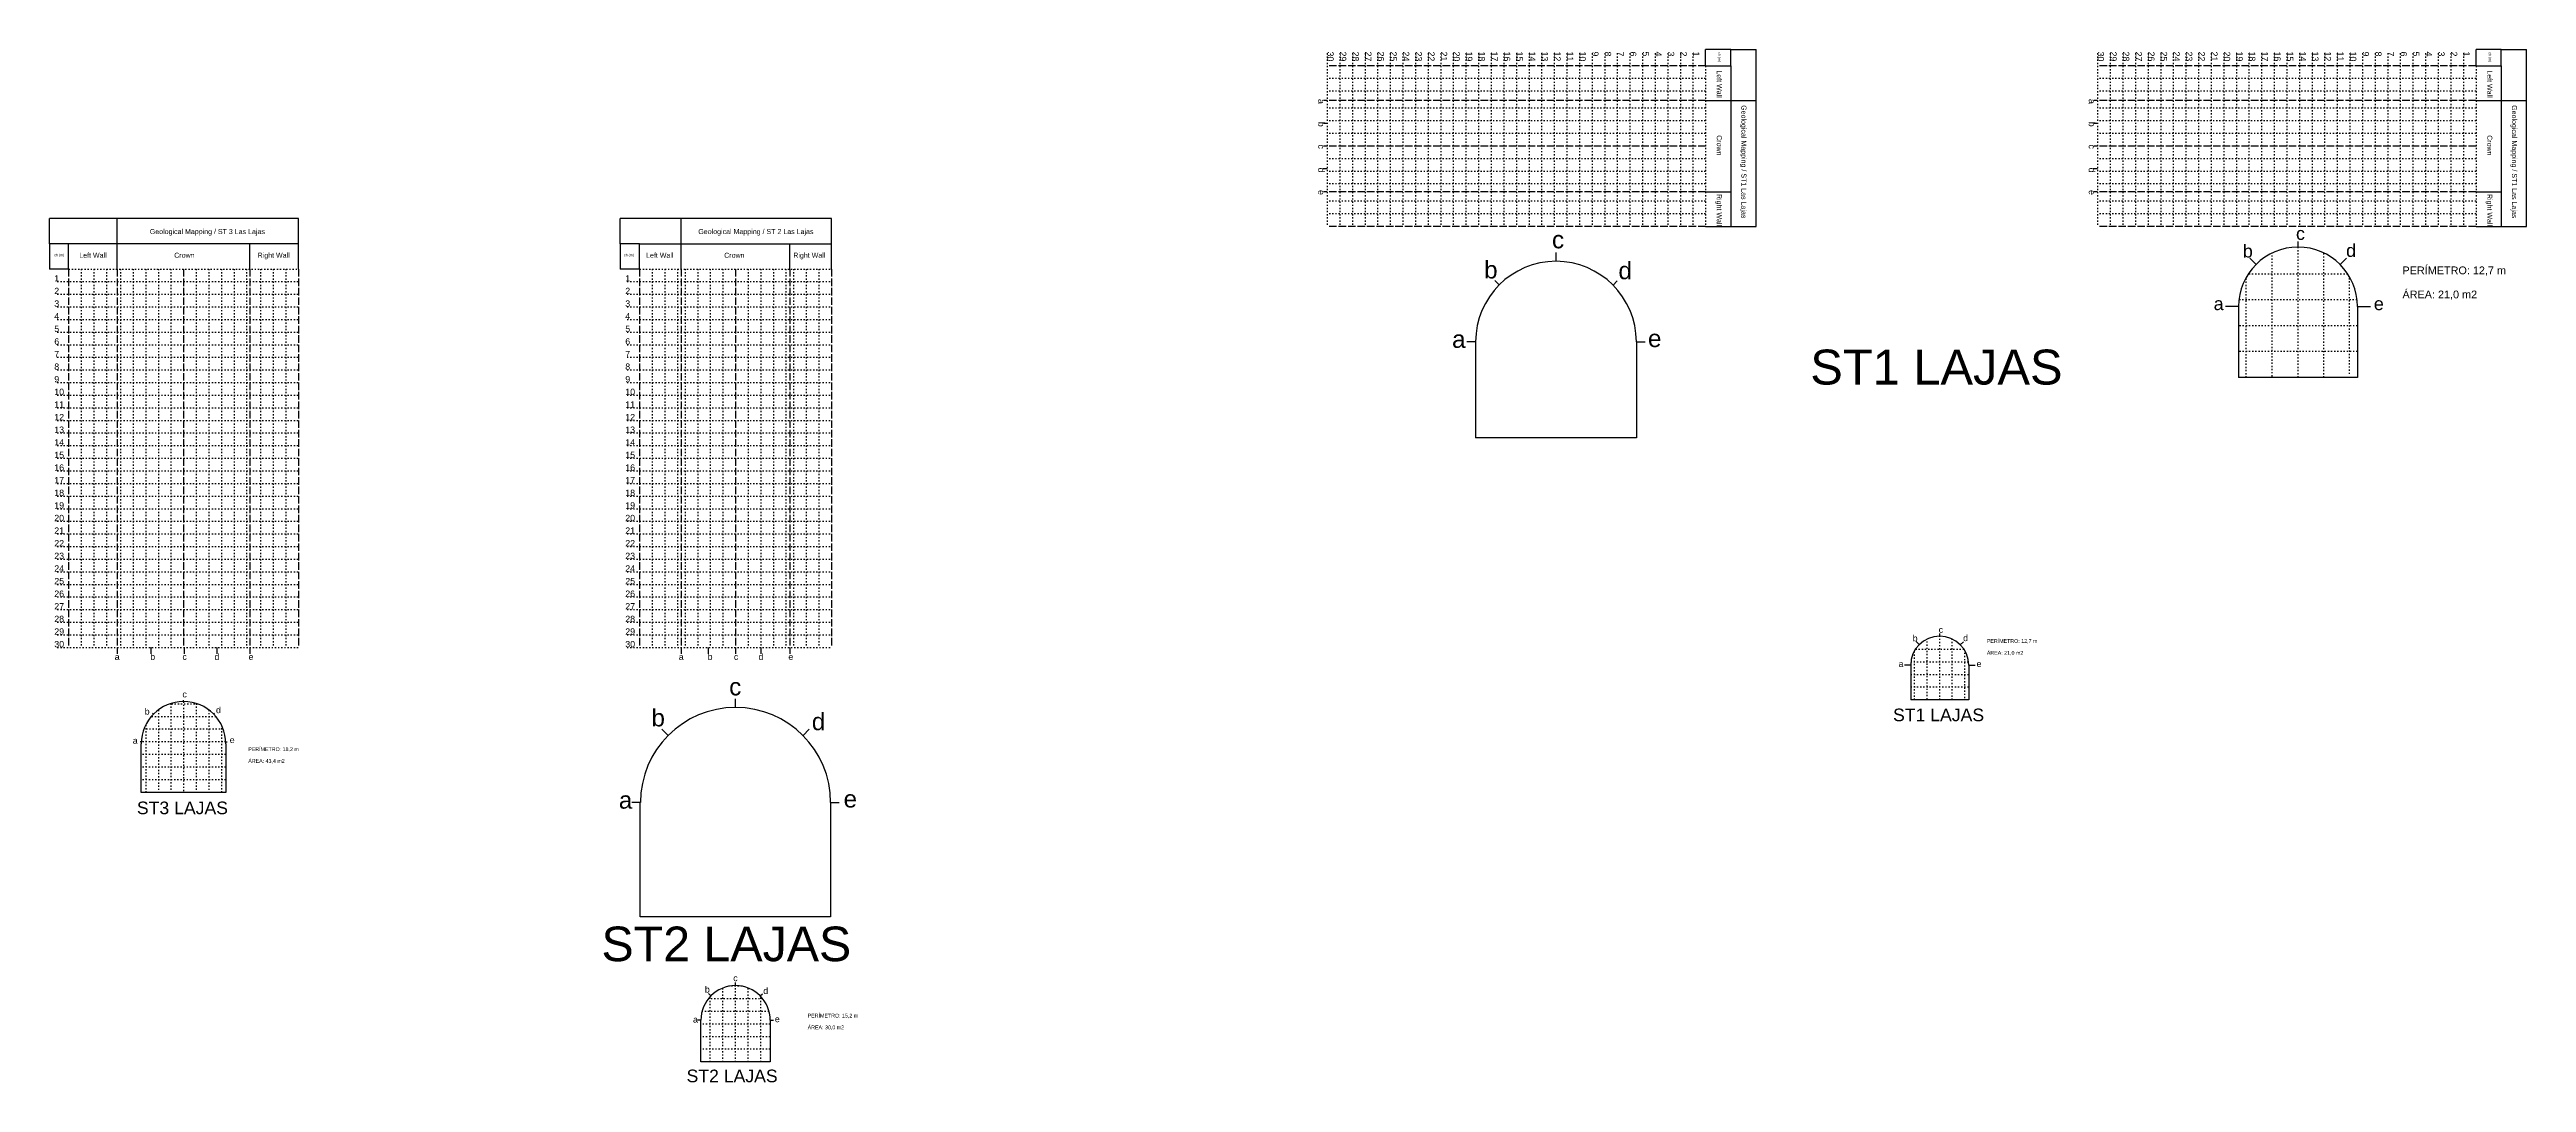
# Model space of a CAD drawing. Header units: millimetres. Extents: x 1328 to 4007, y 1259 to 3007.
# Drawn here: x 1911.5 to 2107.9, y 1439.1 to 1520.9 of the extents above; entities that cross this region are included whole.
import ezdxf

# ---------------------------------------------------------------- set-up
doc = ezdxf.new("R2010")
doc.units = ezdxf.units.MM
doc.linetypes.add('ACAD_ISO02W100', pattern=[15, 12, -3])
doc.linetypes.add('ACAD_ISO07W100', pattern=[3, 0, -3])
doc.styles.get("Standard").update_dxf_attribs({"font": 'arial.ttf'})

msp = doc.modelspace()

# ---------------------------------------------------------------- linework, layer by layer
at = {"ltscale": 0.5}
for p, q in [((2044.77, 1520.95), (2042.77, 1520.95)), ((2042.77, 1519.65), (2042.77, 1520.95)), ((2044.77, 1519.65), (2044.77, 1520.95)), ((2044.77, 1520.95), (2046.77, 1520.95)), ((2046.77, 1506.93), (2046.77, 1520.95)), ((2105.85, 1520.95), (2103.85, 1520.95)), ((2103.85, 1519.65), (2103.85, 1520.95)), ((2105.85, 1519.65), (2105.85, 1520.95)), ((2105.85, 1520.95), (2107.85, 1520.95)), ((2107.85, 1506.93), (2107.85, 1520.95)), ((2042.77, 1519.65), (2044.77, 1519.65)), ((2044.77, 1519.65), (2044.77, 1506.93)), ((2103.85, 1519.65), (2105.85, 1519.65)), ((2105.85, 1519.65), (2105.85, 1506.93)), ((2012.77, 1516.9), (2012.47, 1516.9)), ((2042.77, 1516.9), (2044.77, 1516.9)), ((2044.77, 1516.9), (2046.77, 1516.9)), ((2073.85, 1516.9), (2073.56, 1516.9)), ((2103.85, 1516.9), (2105.85, 1516.9)), ((2105.85, 1516.9), (2107.85, 1516.9)), ((2012.77, 1515.09), (2012.47, 1515.09)), ((2073.85, 1515.09), (2073.56, 1515.09)), ((2012.77, 1513.29), (2012.47, 1513.29)), ((2073.85, 1513.29), (2073.56, 1513.29)), ((2012.77, 1511.49), (2012.43, 1511.49)), ((2073.85, 1511.49), (2073.51, 1511.49)), ((2012.77, 1509.68), (2012.47, 1509.68)), ((2042.77, 1509.68), (2044.77, 1509.68)), ((2073.85, 1509.68), (2073.56, 1509.68)), ((2103.85, 1509.68), (2105.85, 1509.68)), ((1931.21, 1507.55), (1911.47, 1507.55)), ((1911.47, 1505.55), (1911.47, 1507.55)), ((1916.84, 1505.55), (1916.84, 1507.55)), ((1931.21, 1505.55), (1931.21, 1507.55)), ((1973.46, 1507.55), (1956.71, 1507.55)), ((1956.71, 1505.55), (1956.71, 1507.55)), ((1961.56, 1505.55), (1961.56, 1507.55)), ((1973.46, 1505.55), (1973.46, 1507.55)), ((2042.77, 1506.93), (2044.77, 1506.93)), ((2044.77, 1506.93), (2046.77, 1506.93)), ((2103.85, 1506.93), (2105.85, 1506.93)), ((2105.85, 1506.93), (2107.85, 1506.93)), ((1912.99, 1505.55), (1911.47, 1505.55)), ((1911.47, 1505.55), (1911.47, 1503.55)), ((1931.21, 1505.55), (1912.99, 1505.55)), ((1912.99, 1503.55), (1912.99, 1505.55)), ((1916.84, 1503.55), (1916.84, 1505.55)), ((1927.36, 1503.55), (1927.36, 1505.55)), ((1931.21, 1503.55), (1931.21, 1505.55)), ((1958.26, 1505.55), (1956.71, 1505.55)), ((1956.71, 1505.55), (1956.71, 1503.55)), ((1958.26, 1503.55), (1958.26, 1505.55)), ((1958.26, 1505.55), (1973.46, 1505.55)), ((1961.56, 1503.55), (1961.56, 1505.55)), ((1970.16, 1503.55), (1970.16, 1505.55)), ((1973.46, 1503.55), (1973.46, 1505.55)), ((2030.91, 1504.16), (2030.91, 1504.85)), ((2086.41, 1503.92), (2085.91, 1504.42)), ((2089.74, 1505.3), (2089.74, 1505.73)), ((2093.08, 1503.9), (2093.59, 1504.4)), ((1912.99, 1503.55), (1911.47, 1503.55)), ((1958.26, 1503.55), (1956.71, 1503.55)), ((2026.41, 1502.3), (2026.07, 1502.64)), ((2035.43, 1502.27), (2035.77, 1502.61)), ((2085.02, 1500.58), (2084, 1500.58)), ((2094.45, 1500.58), (2095.48, 1500.58)), ((2024.54, 1497.79), (2023.84, 1497.79)), ((2024.54, 1497.79), (2024.54, 1490.17)), ((2037.28, 1497.79), (2037.28, 1490.17)), ((2037.28, 1497.79), (2037.97, 1497.79)), ((2037.28, 1490.17), (2024.54, 1490.17)), ((1916.84, 1473.55), (1916.84, 1473.05)), ((1919.51, 1473.55), (1919.51, 1473.05)), ((1922.14, 1473.55), (1922.14, 1473.05)), ((1924.73, 1473.55), (1924.73, 1473.05)), ((1927.36, 1473.55), (1927.36, 1473.05)), ((1961.56, 1473.55), (1961.56, 1473.05)), ((1963.7, 1473.55), (1963.7, 1473.05)), ((1965.86, 1473.55), (1965.86, 1473.05)), ((1967.86, 1473.55), (1967.86, 1473.05)), ((1970.16, 1473.55), (1970.16, 1473.05)), ((2059.71, 1473.77), (2059.46, 1474.01)), ((2061.33, 1474.44), (2061.33, 1474.65)), ((2062.96, 1473.76), (2063.21, 1474)), ((2059.03, 1472.14), (2058.53, 1472.14)), ((2063.63, 1472.14), (2064.13, 1472.14)), ((1922.1, 1469.26), (1922.1, 1469.36)), ((1965.86, 1468.79), (1965.86, 1469.48)), ((1919.72, 1468.27), (1919.65, 1468.34)), ((1924.47, 1468.27), (1924.55, 1468.34)), ((1960.51, 1466.57), (1960.03, 1467.06)), ((1971.22, 1466.58), (1971.71, 1467.06)), ((1918.75, 1466.06), (1918.65, 1466.06)), ((1925.45, 1466.06), (1925.55, 1466.06)), ((1958.31, 1461.25), (1957.63, 1461.25)), ((1958.31, 1452.19), (1958.31, 1461.25)), ((1973.4, 1461.25), (1973.4, 1452.19)), ((1973.4, 1461.25), (1974.09, 1461.25)), ((1973.4, 1452.19), (1958.31, 1452.19)), ((1963.91, 1445.93), (1963.73, 1446.11)), ((1965.86, 1446.74), (1965.86, 1446.99)), ((1967.81, 1445.92), (1967.99, 1446.1)), ((1963.11, 1443.99), (1962.86, 1443.99)), ((1968.61, 1443.99), (1968.86, 1443.99))]:
    msp.add_line(p, q, dxfattribs=at)
at = {"linetype": 'ACAD_ISO07W100', "ltscale": 0.05}
for p, q in [((2087.69, 1495.03), (2087.69, 1504.83)), ((2089.74, 1494.95), (2089.74, 1505.3)), ((2091.79, 1494.95), (2091.79, 1504.83)), ((2085.64, 1494.95), (2085.64, 1502.91)), ((2093.69, 1503.15), (2085.78, 1503.15)), ((2093.83, 1495.23), (2093.83, 1502.93)), ((2094.42, 1501.1), (2085.05, 1501.1)), ((2094.45, 1499.05), (2085.02, 1499.05)), ((2094.45, 1497), (2085.02, 1497)), ((2059.33, 1469.39), (2059.33, 1473.28)), ((2063.26, 1473.39), (2059.4, 1473.39)), ((2060.33, 1469.43), (2060.33, 1474.21)), ((2061.33, 1469.39), (2061.33, 1474.44)), ((2062.33, 1469.39), (2062.33, 1474.21)), ((2063.33, 1469.53), (2063.33, 1473.28)), ((2063.63, 1471.39), (2059.03, 1471.39)), ((2063.62, 1472.39), (2059.04, 1472.39)), ((1923.24, 1469.06), (1920.96, 1469.06)), ((1921.1, 1469.11), (1921.1, 1462.06)), ((1922.1, 1469.26), (1922.1, 1462.06)), ((1923.1, 1469.11), (1923.1, 1462.06)), ((2063.63, 1470.39), (2059.03, 1470.39)), ((1925.24, 1467.06), (1918.95, 1467.06)), ((1919.1, 1467.4), (1919.1, 1462.06)), ((1924.67, 1468.06), (1919.53, 1468.06)), ((1920.1, 1468.6), (1920.1, 1462.06)), ((1924.1, 1468.6), (1924.1, 1462.06)), ((1925.1, 1467.4), (1925.1, 1462.06)), ((1925.45, 1466.06), (1918.75, 1466.06)), ((1925.45, 1465.06), (1918.75, 1465.06)), ((1925.45, 1464.06), (1918.75, 1464.06)), ((1925.45, 1463.06), (1918.75, 1463.06)), ((1968.02, 1445.69), (1963.69, 1445.69)), ((1963.86, 1440.69), (1963.86, 1445.88)), ((1964.86, 1440.69), (1964.86, 1446.55)), ((1966.38, 1446.69), (1965.33, 1446.69)), ((1965.86, 1440.69), (1965.86, 1446.74)), ((1966.86, 1440.69), (1966.86, 1446.55)), ((1967.86, 1440.69), (1967.86, 1445.88)), ((1968.61, 1443.69), (1963.11, 1443.69)), ((1968.52, 1444.69), (1963.2, 1444.69)), ((1968.61, 1442.69), (1963.11, 1442.69)), ((1968.61, 1441.69), (1963.11, 1441.69))]:
    msp.add_line(p, q, dxfattribs=at)
for p, q in [((2085.02, 1500.58), (2085.02, 1494.95)), ((2094.45, 1500.58), (2094.45, 1494.95)), ((2094.45, 1494.95), (2085.02, 1494.95)), ((2059.03, 1472.14), (2059.03, 1469.39)), ((2063.63, 1472.14), (2063.63, 1469.39)), ((2063.63, 1469.39), (2059.03, 1469.39)), ((1918.75, 1462.06), (1918.75, 1465.91)), ((1925.45, 1465.91), (1925.45, 1462.06)), ((1925.45, 1462.06), (1918.75, 1462.06)), ((1963.11, 1440.69), (1963.11, 1443.99)), ((1968.61, 1443.99), (1968.61, 1440.69)), ((1968.61, 1440.69), (1963.11, 1440.69))]:
    msp.add_line(p, q)
for points in [[(2012.77, 1520.65), (2012.77, 1506.93)], [(2013.77, 1520.65), (2013.77, 1506.93)], [(2014.77, 1520.65), (2014.77, 1506.93)], [(2015.77, 1520.65), (2015.77, 1506.93)], [(2016.77, 1520.65), (2016.77, 1506.93)], [(2017.77, 1520.65), (2017.77, 1506.93)], [(2018.77, 1520.65), (2018.77, 1506.93)], [(2019.77, 1520.65), (2019.77, 1506.93)], [(2020.77, 1520.65), (2020.77, 1506.93)], [(2021.77, 1520.65), (2021.77, 1506.93)], [(2022.77, 1520.65), (2022.77, 1506.93)], [(2023.77, 1520.65), (2023.77, 1506.93)], [(2024.77, 1520.65), (2024.77, 1506.93)], [(2025.77, 1520.65), (2025.77, 1506.93)], [(2026.77, 1520.65), (2026.77, 1506.93)], [(2027.77, 1520.65), (2027.77, 1506.93)], [(2028.77, 1520.65), (2028.77, 1506.93)], [(2029.77, 1520.65), (2029.77, 1506.93)], [(2030.77, 1520.65), (2030.77, 1506.93)], [(2031.77, 1520.65), (2031.77, 1506.93)], [(2032.77, 1520.65), (2032.77, 1506.93)], [(2033.77, 1520.65), (2033.77, 1506.93)], [(2034.77, 1520.65), (2034.77, 1506.93)], [(2035.77, 1520.65), (2035.77, 1506.93)], [(2036.77, 1520.65), (2036.77, 1506.93)], [(2037.77, 1520.65), (2037.77, 1506.93)], [(2038.77, 1520.65), (2038.77, 1506.93)], [(2039.77, 1520.65), (2039.77, 1506.93)], [(2040.77, 1520.65), (2040.77, 1506.93)], [(2041.77, 1520.65), (2041.77, 1506.93)], [(2073.85, 1520.65), (2073.85, 1506.93)], [(2074.85, 1520.65), (2074.85, 1506.93)], [(2075.85, 1520.65), (2075.85, 1506.93)], [(2076.85, 1520.65), (2076.85, 1506.93)], [(2077.85, 1520.65), (2077.85, 1506.93)], [(2078.85, 1520.65), (2078.85, 1506.93)], [(2079.85, 1520.65), (2079.85, 1506.93)], [(2080.85, 1520.65), (2080.85, 1506.93)], [(2081.85, 1520.65), (2081.85, 1506.93)], [(2082.85, 1520.65), (2082.85, 1506.93)], [(2083.85, 1520.65), (2083.85, 1506.93)], [(2084.85, 1520.65), (2084.85, 1506.93)], [(2085.85, 1520.65), (2085.85, 1506.93)], [(2086.85, 1520.65), (2086.85, 1506.93)], [(2087.85, 1520.65), (2087.85, 1506.93)], [(2088.85, 1520.65), (2088.85, 1506.93)], [(2089.85, 1520.65), (2089.85, 1506.93)], [(2090.85, 1520.65), (2090.85, 1506.93)], [(2091.85, 1520.65), (2091.85, 1506.93)], [(2092.85, 1520.65), (2092.85, 1506.93)], [(2093.85, 1520.65), (2093.85, 1506.93)], [(2094.85, 1520.65), (2094.85, 1506.93)], [(2095.85, 1520.65), (2095.85, 1506.93)], [(2096.85, 1520.65), (2096.85, 1506.93)], [(2097.85, 1520.65), (2097.85, 1506.93)], [(2098.85, 1520.65), (2098.85, 1506.93)], [(2099.85, 1520.65), (2099.85, 1506.93)], [(2100.85, 1520.65), (2100.85, 1506.93)], [(2101.85, 1520.65), (2101.85, 1506.93)], [(2102.85, 1520.65), (2102.85, 1506.93)], [(2042.77, 1518.65), (2012.77, 1518.65)], [(2042.77, 1519.65), (2042.77, 1506.93)], [(2103.85, 1518.65), (2073.85, 1518.65)], [(2103.85, 1519.65), (2103.85, 1506.93)], [(2042.77, 1517.65), (2012.77, 1517.65)], [(2042.77, 1516.29), (2012.77, 1516.29)], [(2103.85, 1517.65), (2073.85, 1517.65)], [(2103.85, 1516.29), (2073.85, 1516.29)], [(2042.77, 1515.29), (2012.77, 1515.29)], [(2042.77, 1514.29), (2012.77, 1514.29)], [(2103.85, 1515.29), (2073.85, 1515.29)], [(2103.85, 1514.29), (2073.85, 1514.29)], [(2042.77, 1512.29), (2012.77, 1512.29)], [(2103.85, 1512.29), (2073.85, 1512.29)], [(2042.77, 1511.29), (2012.77, 1511.29)], [(2042.77, 1510.29), (2012.77, 1510.29)], [(2103.85, 1511.29), (2073.85, 1511.29)], [(2103.85, 1510.29), (2073.85, 1510.29)], [(2042.77, 1508.93), (2012.77, 1508.93)], [(2103.85, 1508.93), (2073.85, 1508.93)], [(2042.77, 1507.93), (2012.77, 1507.93)], [(2103.85, 1507.93), (2073.85, 1507.93)], [(1912.09, 1502.55), (1931.21, 1502.55)], [(1912.99, 1503.55), (1931.21, 1503.55)], [(1913.99, 1503.55), (1913.99, 1473.55)], [(1914.99, 1503.55), (1914.99, 1473.55)], [(1915.99, 1503.55), (1915.99, 1473.55)], [(1917.1, 1503.55), (1917.1, 1473.55)], [(1918.1, 1503.55), (1918.1, 1473.55)], [(1919.1, 1503.55), (1919.1, 1473.55)], [(1920.1, 1503.55), (1920.1, 1473.55)], [(1921.1, 1503.55), (1921.1, 1473.55)], [(1923.1, 1503.55), (1923.1, 1473.55)], [(1924.1, 1503.55), (1924.1, 1473.55)], [(1925.1, 1503.55), (1925.1, 1473.55)], [(1926.1, 1503.55), (1926.1, 1473.55)], [(1927.1, 1503.55), (1927.1, 1473.55)], [(1928.21, 1503.55), (1928.21, 1473.55)], [(1929.21, 1503.55), (1929.21, 1473.55)], [(1930.21, 1503.55), (1930.21, 1473.55)], [(1957.26, 1502.55), (1973.46, 1502.55)], [(1958.26, 1503.55), (1973.46, 1503.55)], [(1959.26, 1503.55), (1959.26, 1473.55)], [(1960.26, 1503.55), (1960.26, 1473.55)], [(1961.26, 1503.55), (1961.26, 1473.55)], [(1961.86, 1503.55), (1961.86, 1473.55)], [(1962.86, 1503.55), (1962.86, 1473.55)], [(1963.86, 1503.55), (1963.86, 1473.55)], [(1964.86, 1503.55), (1964.86, 1473.55)], [(1966.86, 1503.55), (1966.86, 1473.55)], [(1967.86, 1503.55), (1967.86, 1473.55)], [(1968.86, 1503.55), (1968.86, 1473.55)], [(1969.86, 1503.55), (1969.86, 1473.55)], [(1970.46, 1503.55), (1970.46, 1473.55)], [(1971.46, 1503.55), (1971.46, 1473.55)], [(1972.46, 1503.55), (1972.46, 1473.55)], [(1912.09, 1501.55), (1931.21, 1501.55)], [(1912.09, 1500.55), (1931.21, 1500.55)], [(1957.26, 1501.55), (1973.46, 1501.55)], [(1957.26, 1500.55), (1973.46, 1500.55)], [(1912.09, 1499.55), (1931.21, 1499.55)], [(1912.09, 1498.55), (1931.21, 1498.55)], [(1957.26, 1499.55), (1973.46, 1499.55)], [(1957.26, 1498.55), (1973.46, 1498.55)], [(1912.09, 1497.55), (1931.21, 1497.55)], [(1912.09, 1496.55), (1931.21, 1496.55)], [(1957.26, 1497.55), (1973.46, 1497.55)], [(1957.26, 1496.55), (1973.46, 1496.55)], [(1912.09, 1495.55), (1931.21, 1495.55)], [(1912.09, 1494.55), (1931.21, 1494.55)], [(1957.26, 1495.55), (1973.46, 1495.55)], [(1957.26, 1494.55), (1973.46, 1494.55)], [(1912.09, 1493.55), (1931.21, 1493.55)], [(1912.09, 1492.55), (1931.21, 1492.55)], [(1957.26, 1493.55), (1973.46, 1493.55)], [(1957.26, 1492.55), (1973.46, 1492.55)], [(1912.09, 1491.55), (1931.21, 1491.55)], [(1912.09, 1490.55), (1931.21, 1490.55)], [(1957.26, 1491.55), (1973.46, 1491.55)], [(1957.26, 1490.55), (1973.46, 1490.55)], [(1912.09, 1489.55), (1931.21, 1489.55)], [(1912.09, 1488.55), (1931.21, 1488.55)], [(1957.26, 1489.55), (1973.46, 1489.55)], [(1957.26, 1488.55), (1973.46, 1488.55)], [(1912.09, 1487.55), (1931.21, 1487.55)], [(1957.26, 1487.55), (1973.46, 1487.55)], [(1912.09, 1486.55), (1931.21, 1486.55)], [(1912.09, 1485.55), (1931.21, 1485.55)], [(1957.26, 1486.55), (1973.46, 1486.55)], [(1957.26, 1485.55), (1973.46, 1485.55)], [(1912.09, 1484.55), (1931.21, 1484.55)], [(1912.09, 1483.55), (1931.21, 1483.55)], [(1957.26, 1484.55), (1973.46, 1484.55)], [(1957.26, 1483.55), (1973.46, 1483.55)], [(1912.09, 1482.55), (1931.21, 1482.55)], [(1912.09, 1481.55), (1931.21, 1481.55)], [(1957.26, 1482.55), (1973.46, 1482.55)], [(1957.26, 1481.55), (1973.46, 1481.55)], [(1912.09, 1480.55), (1931.21, 1480.55)], [(1912.09, 1479.55), (1931.21, 1479.55)], [(1957.26, 1480.55), (1973.46, 1480.55)], [(1957.26, 1479.55), (1973.46, 1479.55)], [(1912.09, 1478.55), (1931.21, 1478.55)], [(1912.09, 1477.55), (1931.21, 1477.55)], [(1957.26, 1478.55), (1973.46, 1478.55)], [(1957.26, 1477.55), (1973.46, 1477.55)], [(1912.09, 1476.55), (1931.21, 1476.55)], [(1912.09, 1475.55), (1931.21, 1475.55)], [(1957.26, 1476.55), (1973.46, 1476.55)], [(1957.26, 1475.55), (1973.46, 1475.55)], [(1912.09, 1474.55), (1931.21, 1474.55)], [(1912.09, 1473.55), (1931.21, 1473.55)], [(1957.26, 1474.55), (1973.46, 1474.55)], [(1957.26, 1473.55), (1973.46, 1473.55)]]:
    msp.add_lwpolyline(points, dxfattribs=at)
at = {"color": 1, "linetype": 'ACAD_ISO02W100', "ltscale": 0.05}
for points in [[(2042.77, 1519.65), (2012.77, 1519.65)], [(2103.85, 1519.65), (2073.85, 1519.65)], [(2042.77, 1516.9), (2012.77, 1516.9)], [(2103.85, 1516.9), (2073.85, 1516.9)], [(2042.77, 1513.29), (2012.77, 1513.29)], [(2103.85, 1513.29), (2073.85, 1513.29)], [(2042.77, 1509.68), (2012.77, 1509.68)], [(2103.85, 1509.68), (2073.85, 1509.68)], [(2042.77, 1506.93), (2012.77, 1506.93)], [(2103.85, 1506.93), (2073.85, 1506.93)], [(1912.99, 1503.55), (1912.99, 1473.55)], [(1916.84, 1503.55), (1916.84, 1473.55)], [(1922.1, 1503.55), (1922.1, 1473.55)], [(1927.36, 1503.55), (1927.36, 1473.55)], [(1931.21, 1503.55), (1931.21, 1473.55)], [(1958.26, 1503.55), (1958.26, 1473.55)], [(1961.56, 1503.55), (1961.56, 1473.55)], [(1965.86, 1503.55), (1965.86, 1473.55)], [(1970.16, 1503.55), (1970.16, 1473.55)], [(1973.46, 1503.55), (1973.46, 1473.55)]]:
    msp.add_lwpolyline(points, dxfattribs=at)
for centre, radius in [((2089.74, 1500.58), 4.71), ((2061.33, 1472.14), 2.3), ((1922.1, 1465.91), 3.35), ((1965.86, 1443.99), 2.75)]:
    msp.add_arc(centre, radius, 0, 180)
at = {"ltscale": 0.5}
for centre, radius in [((2030.91, 1497.79), 6.37), ((1965.86, 1461.25), 7.54)]:
    msp.add_arc(centre, radius, 0, 180, dxfattribs=at)

# ---------------------------------------------------------------- texts
at = {"ltscale": 0.5, "attachment_point": 1, "rotation": 270}
for s, width, insert, char_height in [('30', 0.8578, (2013.28, 1520.79), 0.5), ('29', 0.8578, (2014.28, 1520.79), 0.5), ('28', 0.8578, (2015.28, 1520.79), 0.5), ('27', 0.8578, (2016.28, 1520.79), 0.5), ('26', 0.8578, (2017.28, 1520.79), 0.5), ('25', 0.8578, (2018.28, 1520.79), 0.5), ('24', 0.8578, (2019.28, 1520.79), 0.5), ('23', 0.8578, (2020.28, 1520.79), 0.5), ('22', 0.8578, (2021.28, 1520.79), 0.5), ('21', 0.8578, (2022.28, 1520.79), 0.5), ('20', 0.8578, (2023.28, 1520.79), 0.5), ('19', 0.8578, (2024.28, 1520.79), 0.5), ('18', 0.8578, (2025.28, 1520.79), 0.5), ('17', 0.8578, (2026.28, 1520.79), 0.5), ('16', 0.8578, (2027.28, 1520.79), 0.5), ('15', 0.8578, (2028.28, 1520.79), 0.5), ('14', 0.8578, (2029.28, 1520.79), 0.5), ('13', 0.8578, (2030.28, 1520.79), 0.5), ('12', 0.8578, (2031.28, 1520.79), 0.5), ('11', 0.8578, (2032.28, 1520.79), 0.5), ('10', 0.8578, (2033.28, 1520.79), 0.5), ('9', 0.8578, (2034.28, 1520.79), 0.5), ('8', 0.8578, (2035.28, 1520.79), 0.5), ('7', 0.8578, (2036.28, 1520.79), 0.5), ('6', 0.8578, (2037.28, 1520.79), 0.5), ('5', 0.8578, (2038.28, 1520.79), 0.5), ('4', 0.8578, (2039.28, 1520.79), 0.5), ('3', 0.8578, (2040.28, 1520.79), 0.5), ('2', 0.8578, (2041.28, 1520.79), 0.5), ('1', 0.8578, (2042.28, 1520.79), 0.5), ('ch (m)', 0.8578, (2043.97, 1520.73), 0.2), ('30', 0.8578, (2074.36, 1520.79), 0.5), ('29', 0.8578, (2075.36, 1520.79), 0.5), ('28', 0.8578, (2076.36, 1520.79), 0.5), ('27', 0.8578, (2077.36, 1520.79), 0.5), ('26', 0.8578, (2078.36, 1520.79), 0.5), ('25', 0.8578, (2079.36, 1520.79), 0.5), ('24', 0.8578, (2080.36, 1520.79), 0.5), ('23', 0.8578, (2081.36, 1520.79), 0.5), ('22', 0.8578, (2082.36, 1520.79), 0.5), ('21', 0.8578, (2083.36, 1520.79), 0.5), ('20', 0.8578, (2084.36, 1520.79), 0.5), ('19', 0.8578, (2085.36, 1520.79), 0.5), ('18', 0.8578, (2086.36, 1520.79), 0.5), ('17', 0.8578, (2087.36, 1520.79), 0.5), ('16', 0.8578, (2088.36, 1520.79), 0.5), ('15', 0.8578, (2089.36, 1520.79), 0.5), ('14', 0.8578, (2090.36, 1520.79), 0.5), ('13', 0.8578, (2091.36, 1520.79), 0.5), ('12', 0.8578, (2092.36, 1520.79), 0.5), ('11', 0.8578, (2093.36, 1520.79), 0.5), ('10', 0.8578, (2094.36, 1520.79), 0.5), ('9', 0.8578, (2095.36, 1520.79), 0.5), ('8', 0.8578, (2096.36, 1520.79), 0.5), ('7', 0.8578, (2097.36, 1520.79), 0.5), ('6', 0.8578, (2098.36, 1520.79), 0.5), ('5', 0.8578, (2099.36, 1520.79), 0.5), ('4', 0.8578, (2100.36, 1520.79), 0.5), ('3', 0.8578, (2101.36, 1520.79), 0.5), ('2', 0.8578, (2102.36, 1520.79), 0.5), ('1', 0.8578, (2103.36, 1520.79), 0.5), ('ch (m)', 0.8578, (2105.06, 1520.73), 0.2), ('Left Wall', 2.7195, (2044.06, 1519.3), 0.4), ('Left Wall', 2.7195, (2105.14, 1519.3), 0.4), ('a', 0.8578, (2012.56, 1517.03), 0.5), ('Geological Mapping / ST1 Las Lajas', 9.0865, (2046.01, 1516.54), 0.4), ('a', 0.8578, (2073.65, 1517.03), 0.5), ('Geological Mapping / ST1 Las Lajas', 9.0865, (2107.1, 1516.54), 0.4), ('b', 0.8578, (2012.56, 1515.22), 0.5), ('Crown', 2.7195, (2044.06, 1514.16), 0.4), ('b', 0.8578, (2073.65, 1515.22), 0.5), ('Crown', 2.7195, (2105.14, 1514.16), 0.4), ('c', 0.8578, (2012.56, 1513.42), 0.5), ('c', 0.8578, (2073.65, 1513.42), 0.5), ('d', 0.8578, (2012.56, 1511.58), 0.5), ('d', 0.8578, (2073.65, 1511.58), 0.5), ('e', 0.8578, (2012.56, 1509.81), 0.5), ('Right Wall', 2.7195, (2044.06, 1509.5), 0.4), ('e', 0.8578, (2073.65, 1509.81), 0.5), ('Right Wall', 2.7195, (2105.14, 1509.5), 0.4)]:
    msp.add_mtext_dynamic_manual_height_columns(s, width=width, gutter_width=12.5, heights=[0], dxfattribs=dict(at, insert=insert, char_height=char_height))
at = {"ltscale": 0.5, "attachment_point": 1}
for s, width, insert, char_height in [('Geological Mapping / ST 3 Las Lajas', 9.1737, (1919.42, 1506.72), 0.4), ('Geological Mapping / ST 2 Las Lajas', 9.1737, (1962.91, 1506.72), 0.4), ('c', 0.8578, (2030.59, 1506.57), 1.38), ('c', 0.8578, (2089.58, 1506.88), 1.02), ('ch (m)', 0.8578, (1911.84, 1504.76), 0.2), ('Left Wall', 2.7195, (1913.83, 1504.84), 0.4), ('Crown', 2.7195, (1921.36, 1504.84), 0.4), ('Right Wall', 2.7195, (1927.97, 1504.84), 0.4), ('ch (m)', 0.8578, (1957.01, 1504.76), 0.2), ('Left Wall', 2.7195, (1958.77, 1504.84), 0.4), ('Crown', 2.7195, (1964.96, 1504.84), 0.4), ('Right Wall', 2.7195, (1970.44, 1504.84), 0.4), ('b', 0.8578, (2025.21, 1504.18), 1.38), ('b', 0.8578, (2085.36, 1505.48), 1.02), ('d', 0.8578, (2093.55, 1505.53), 1.02), ('1', 0.8578, (1911.85, 1503.06), 0.5), ('1', 0.8578, (1957.12, 1503.06), 0.5), ('d', 0.8578, (2035.86, 1504.12), 1.38), ('PERÍMETRO: 12,7 m ', 8.2268, (2098.02, 1503.75), 0.6148), ('3', 0.8578, (1911.85, 1501.06), 0.5), ('2', 0.8578, (1911.85, 1502.06), 0.5), ('3', 0.8578, (1957.12, 1501.06), 0.5), ('2', 0.8578, (1957.12, 1502.06), 0.5), ('a', 0.8578, (2083.05, 1501.31), 1.02), ('e', 0.8578, (2095.75, 1501.31), 1.02), ('ÁREA: 21,0 m2 ', 6.1529, (2098.02, 1501.84), 0.6148), ('4', 0.8578, (1911.85, 1500.06), 0.5), ('5', 0.8578, (1911.85, 1499.06), 0.5), ('4', 0.8578, (1957.12, 1500.06), 0.5), ('5', 0.8578, (1957.12, 1499.06), 0.5), ('a', 0.8578, (2022.67, 1498.68), 1.38), ('e', 0.8578, (2038.2, 1498.74), 1.38), ('6', 0.8578, (1911.85, 1498.06), 0.5), ('7', 0.8578, (1911.85, 1497.06), 0.5), ('6', 0.8578, (1957.12, 1498.06), 0.5), ('7', 0.8578, (1957.12, 1497.06), 0.5), ('ST1 LAJAS', 20.1515, (2051.07, 1497.16), 2.77), ('8', 0.8578, (1911.85, 1496.06), 0.5), ('9', 0.8578, (1911.85, 1495.06), 0.5), ('8', 0.8578, (1957.12, 1496.06), 0.5), ('9', 0.8578, (1957.12, 1495.06), 0.5), ('10', 0.8578, (1911.85, 1494.06), 0.5), ('11', 0.8578, (1911.85, 1493.06), 0.5), ('10', 0.8578, (1957.12, 1494.06), 0.5), ('11', 0.8578, (1957.12, 1493.06), 0.5), ('12', 0.8578, (1911.85, 1492.06), 0.5), ('13', 0.8578, (1911.85, 1491.06), 0.5), ('12', 0.8578, (1957.12, 1492.06), 0.5), ('13', 0.8578, (1957.12, 1491.06), 0.5), ('14', 0.8578, (1911.85, 1490.06), 0.5), ('15', 0.8578, (1911.85, 1489.06), 0.5), ('14', 0.8578, (1957.12, 1490.06), 0.5), ('15', 0.8578, (1957.12, 1489.06), 0.5), ('16', 0.8578, (1911.85, 1488.06), 0.5), ('17', 0.8578, (1911.85, 1487.06), 0.5), ('16', 0.8578, (1957.12, 1488.06), 0.5), ('17', 0.8578, (1957.12, 1487.06), 0.5), ('18', 0.8578, (1911.85, 1486.06), 0.5), ('19', 0.8578, (1911.85, 1485.06), 0.5), ('18', 0.8578, (1957.12, 1486.06), 0.5), ('19', 0.8578, (1957.12, 1485.06), 0.5), ('20', 0.8578, (1911.85, 1484.06), 0.5), ('21', 0.8578, (1911.85, 1483.06), 0.5), ('20', 0.8578, (1957.12, 1484.06), 0.5), ('21', 0.8578, (1957.12, 1483.06), 0.5), ('22', 0.8578, (1911.85, 1482.06), 0.5), ('23', 0.8578, (1911.85, 1481.06), 0.5), ('22', 0.8578, (1957.12, 1482.06), 0.5), ('23', 0.8578, (1957.12, 1481.06), 0.5), ('24', 0.8578, (1911.85, 1480.06), 0.5), ('25', 0.8578, (1911.85, 1479.06), 0.5), ('24', 0.8578, (1957.12, 1480.06), 0.5), ('25', 0.8578, (1957.12, 1479.06), 0.5), ('26', 0.8578, (1911.85, 1478.06), 0.5), ('27', 0.8578, (1911.85, 1477.06), 0.5), ('26', 0.8578, (1957.12, 1478.06), 0.5), ('27', 0.8578, (1957.12, 1477.06), 0.5), ('28', 0.8578, (1911.85, 1476.06), 0.5), ('29', 0.8578, (1911.85, 1475.06), 0.5), ('28', 0.8578, (1957.12, 1476.06), 0.5), ('29', 0.8578, (1957.12, 1475.06), 0.5), ('c', 0.8578, (2061.25, 1475.21), 0.5), ('30', 0.8578, (1911.85, 1474.06), 0.5), ('a', 0.8578, (1916.64, 1473.06), 0.5), ('b', 0.8578, (1919.46, 1473.06), 0.5), ('c', 0.8578, (1922.01, 1473.06), 0.5), ('d', 0.8578, (1924.55, 1473.06), 0.5), ('e', 0.8578, (1927.25, 1473.06), 0.5), ('30', 0.8578, (1957.12, 1474.06), 0.5), ('a', 0.8578, (1961.36, 1473.06), 0.5), ('b', 0.8578, (1963.65, 1473.06), 0.5), ('c', 0.8578, (1965.73, 1473.06), 0.5), ('d', 0.8578, (1967.68, 1473.06), 0.5), ('e', 0.8578, (1970.05, 1473.06), 0.5), ('b', 0.8578, (2059.19, 1474.53), 0.5), ('d', 0.8578, (2063.19, 1474.55), 0.5), ('ÁREA: 21,0 m2 ', 4.1411, (2065.07, 1473.27), 0.3), ('PERÍMETRO: 12,7 m ', 4.1411, (2065.07, 1474.21), 0.3), ('a', 0.8578, (2058.07, 1472.5), 0.5), ('e', 0.8578, (2064.26, 1472.5), 0.5), ('c', 0.8578, (1922.01, 1470.09), 0.5), ('c', 0.8578, (1965.36, 1471.12), 1.37), ('b', 0.8578, (1919.02, 1468.72), 0.5), ('d', 0.8578, (1924.67, 1468.84), 0.5), ('b', 0.8578, (1959.2, 1468.66), 1.37), ('d', 0.8578, (1971.91, 1468.36), 1.37), ('ST1 LAJAS', 7.5184, (2057.63, 1468.7), 1), ('a', 0.8578, (1918.07, 1466.42), 0.5), ('e', 0.8578, (1925.76, 1466.47), 0.5), ('PERÍMETRO: 18,2 m ', 4.1411, (1927.23, 1465.63), 0.3), ('ÁREA: 43,4 m2 ', 4.1411, (1927.23, 1464.7), 0.3), ('ST3 LAJAS', 7.5184, (1918.4, 1461.33), 1), ('a', 0.8578, (1956.61, 1462.14), 1.37), ('e', 0.8578, (1974.43, 1462.23), 1.37), ('ST2 LAJAS', 19.8406, (1955.23, 1451.42), 2.743), ('c', 0.8578, (1965.68, 1447.59), 0.5), ('b', 0.8578, (1963.43, 1446.69), 0.5), ('d', 0.8578, (1968.06, 1446.58), 0.5), ('a', 0.8578, (1962.49, 1444.31), 0.5), ('e', 0.8578, (1968.98, 1444.34), 0.5), ('ÁREA: 30,0 m2 ', 4.1411, (1971.58, 1443.58), 0.3), ('PERÍMETRO: 15,2 m ', 4.1411, (1971.58, 1444.51), 0.3), ('ST2 LAJAS', 7.5184, (1961.98, 1440.08), 1)]:
    msp.add_mtext_dynamic_manual_height_columns(s, width=width, gutter_width=12.5, heights=[0], dxfattribs=dict(at, insert=insert, char_height=char_height))

doc.saveas('drawing.dxf')
